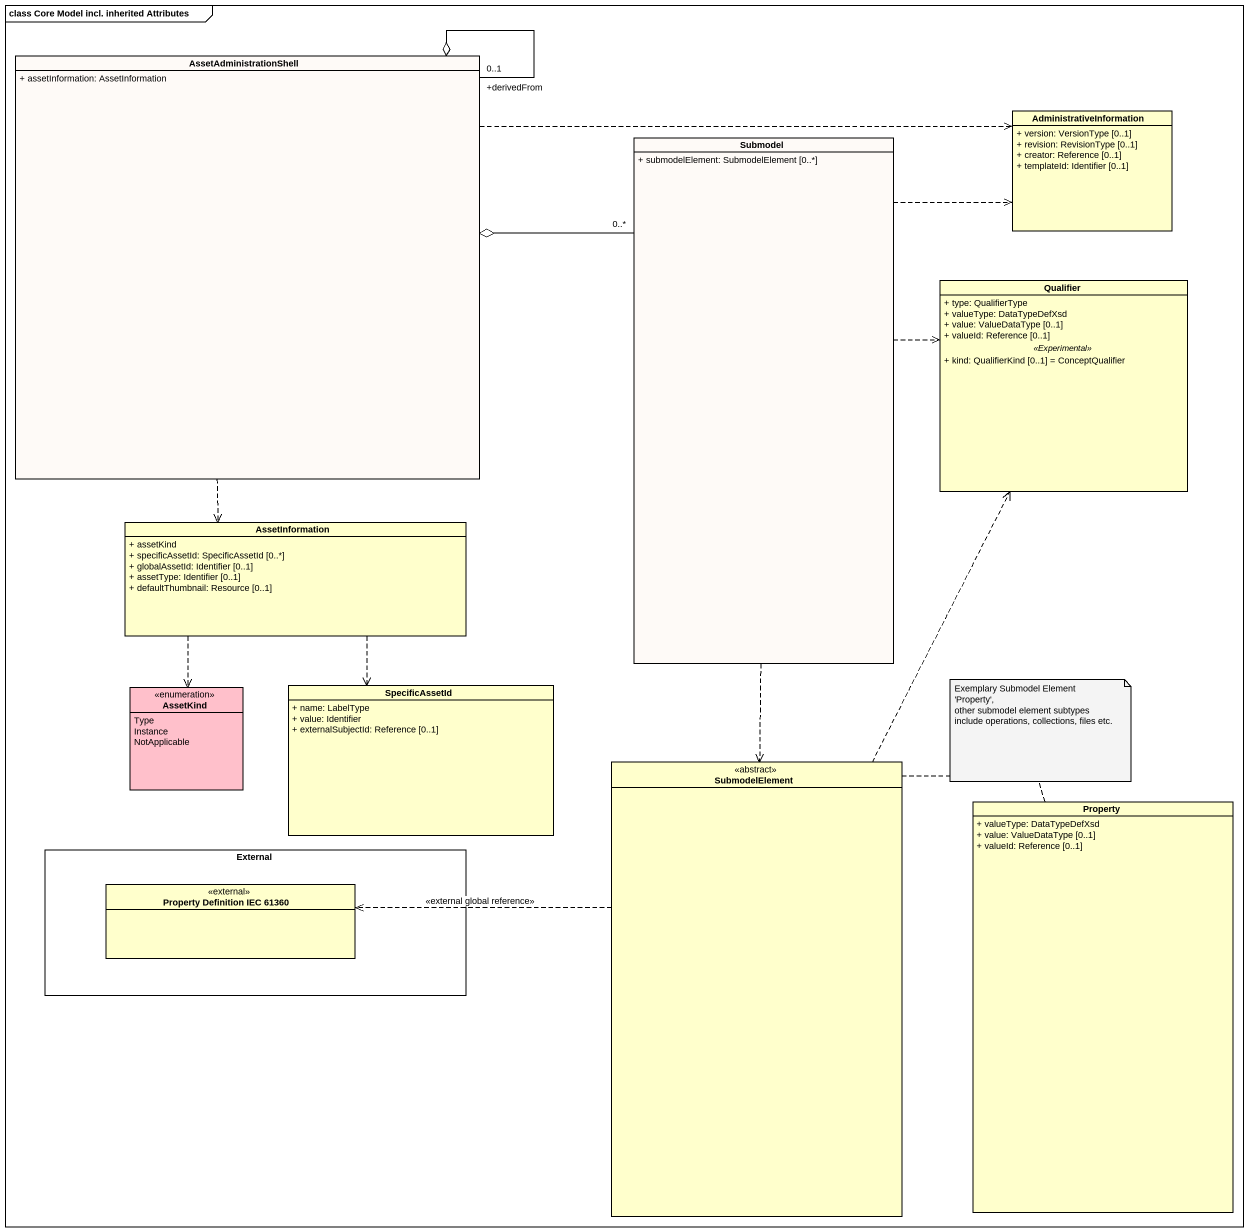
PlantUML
@startuml
mainframe class Core Model incl. inherited Attributes
hide circle
hide empty members
skinparam classAttributeIconSize 0
class AssetAdministrationShell #FEFAF7 {
  + assetInformation: AssetInformation
}
class AdministrativeInformation {
  + version: VersionType [0..1]
  + revision: RevisionType [0..1]
  + creator: Reference [0..1]
  + templateId: Identifier [0..1]
}
class Submodel #FEFAF7 {
  + submodelElement: SubmodelElement [0..*]
}
class Qualifier {
  + type: QualifierType
  + valueType: DataTypeDefXsd
  + value: ValueDataType [0..1]
  + valueId: Reference [0..1]
  .. <<Experimental>> ..
  + kind: QualifierKind [0..1] = ConceptQualifier
}
class AssetInformation {
  + assetKind
  + specificAssetId: SpecificAssetId [0..*]
  + globalAssetId: Identifier [0..1]
  + assetType: Identifier [0..1]
  + defaultThumbnail: Resource [0..1]
}
enum AssetKind #FFC0CB {
  Type
  Instance
  NotApplicable
}
class SpecificAssetId {
  + name: LabelType
  + value: Identifier
  + externalSubjectId: Reference [0..1]
}
class SubmodelElement <<abstract>>
class Property {
  + valueType: DataTypeDefXsd
  + value: ValueDataType [0..1]
  + valueId: Reference [0..1]
}
rectangle External {
  class "Property Definition IEC 61360" as Property_Definition_IEC <<external>>
}
AssetAdministrationShell "+derivedFrom\n0..1" --o AssetAdministrationShell
AssetAdministrationShell .right.> AdministrativeInformation
AssetAdministrationShell ..> AssetInformation
Submodel "0..*" -left-o AssetAdministrationShell
Submodel .up.> AdministrativeInformation
Submodel .right.> Qualifier
Submodel ..> SubmodelElement
AssetInformation ..> AssetKind
AssetInformation ..> SpecificAssetId
SubmodelElement .up.> Qualifier
SubmodelElement .left.> Property_Definition_IEC : <<external global reference>>
note as N1
  Exemplary Submodel Element 'Property',
  other submodel element subtypes include operations, collections, files etc.
end note
N1 .. Property
N1 .. SubmodelElement
@enduml
